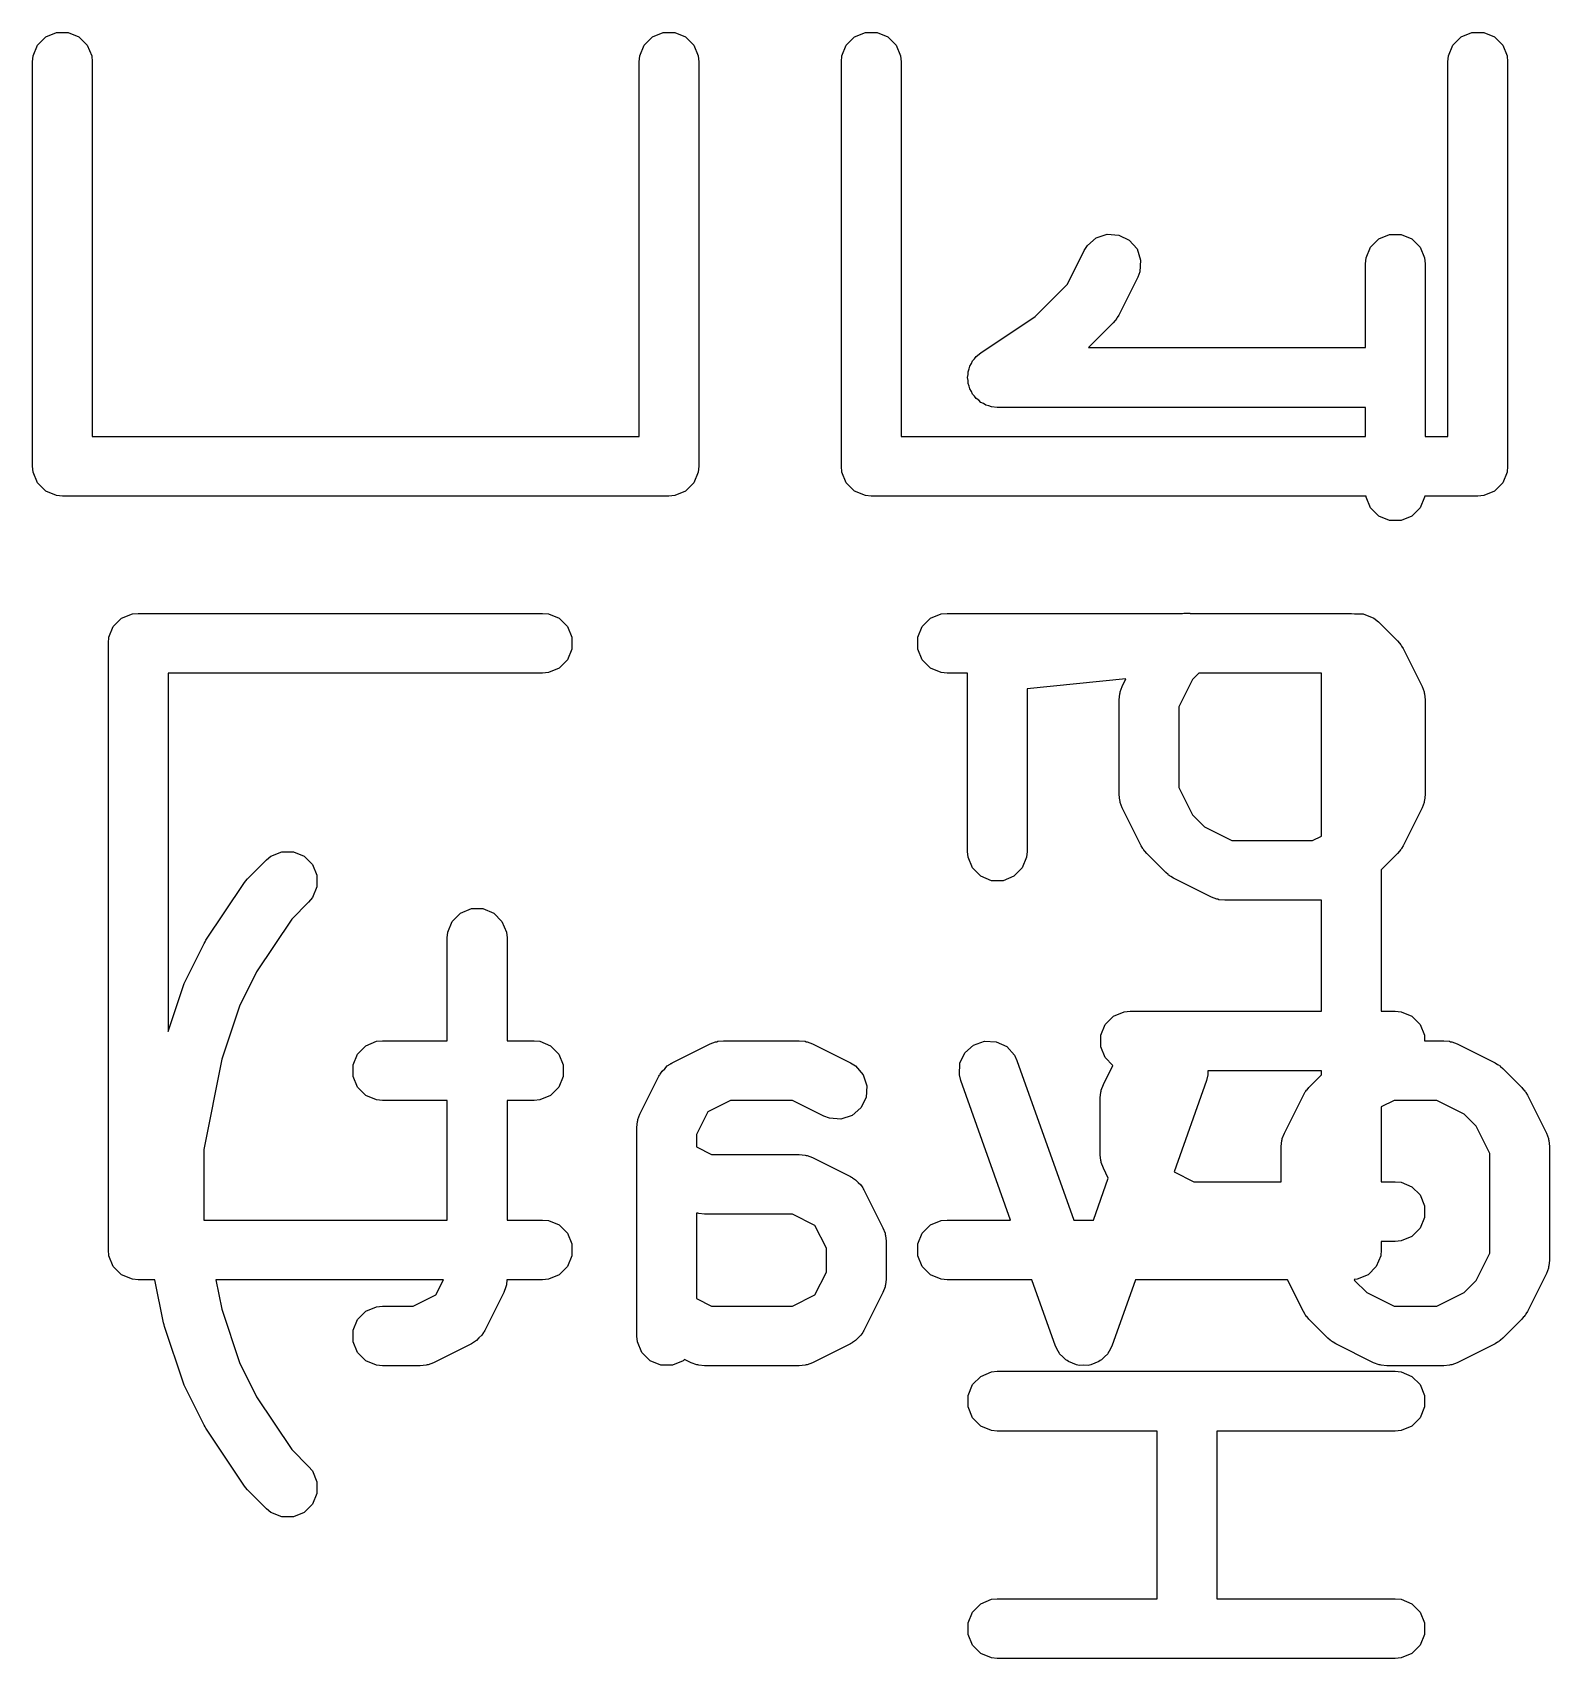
# Model space of a CAD drawing. Extents: x -2.1 to 1.75, y 0.25 to 2.72.
# Drawn here: x -1.423 to -1.2729, y 1.9471 to 2.1079 of the extents above; entities that cross this region are included whole.
import ezdxf

# ---------------------------------------------------------------- set-up
doc = ezdxf.new("R2010")
doc.units = 0
doc.header["$MEASUREMENT"] = 0
doc.layers.add('BLACK', color=7, linetype='CONTINUOUS')

msp = doc.modelspace()

# ---------------------------------------------------------------- linework, layer by layer
at = {"layer": 'BLACK', "linetype": 'CONTINUOUS'}
for p, q in [((-1.4229, 2.10558), (-1.42246, 2.10664)), ((-1.42246, 2.10664), (-1.42164, 2.10746)), ((-1.42164, 2.10746), (-1.42058, 2.1079)), ((-1.42058, 2.1079), (-1.41942, 2.1079)), ((-1.41942, 2.1079), (-1.41836, 2.10746)), ((-1.41836, 2.10746), (-1.41754, 2.10664)), ((-1.41754, 2.10664), (-1.4171, 2.10558)), ((-1.3629, 2.10558), (-1.36246, 2.10664)), ((-1.36246, 2.10664), (-1.36164, 2.10746)), ((-1.36164, 2.10746), (-1.36058, 2.1079)), ((-1.36058, 2.1079), (-1.35942, 2.1079)), ((-1.35942, 2.1079), (-1.35836, 2.10746)), ((-1.35836, 2.10746), (-1.35754, 2.10664)), ((-1.35754, 2.10664), (-1.3571, 2.10558)), ((-1.3429, 2.10558), (-1.34246, 2.10664)), ((-1.34246, 2.10664), (-1.34164, 2.10746)), ((-1.34164, 2.10746), (-1.34058, 2.1079)), ((-1.34058, 2.1079), (-1.33942, 2.1079)), ((-1.33942, 2.1079), (-1.33836, 2.10746)), ((-1.33836, 2.10746), (-1.33754, 2.10664)), ((-1.33754, 2.10664), (-1.3371, 2.10558)), ((-1.2829, 2.10558), (-1.28246, 2.10664)), ((-1.28246, 2.10664), (-1.28164, 2.10746)), ((-1.28164, 2.10746), (-1.28058, 2.1079)), ((-1.28058, 2.1079), (-1.27942, 2.1079)), ((-1.27942, 2.1079), (-1.27836, 2.10746)), ((-1.27836, 2.10746), (-1.27754, 2.10664)), ((-1.27754, 2.10664), (-1.2771, 2.10558)), ((-1.42295, 2.105), (-1.4229, 2.10558)), ((-1.42295, 2.065), (-1.42295, 2.105)), ((-1.4171, 2.10558), (-1.41705, 2.105)), ((-1.41705, 2.105), (-1.41705, 2.06795)), ((-1.36295, 2.105), (-1.3629, 2.10558)), ((-1.36295, 2.06795), (-1.36295, 2.105)), ((-1.3571, 2.10558), (-1.35705, 2.105)), ((-1.35705, 2.105), (-1.35705, 2.065)), ((-1.34295, 2.105), (-1.3429, 2.10558)), ((-1.34295, 2.065), (-1.34295, 2.105)), ((-1.3371, 2.10558), (-1.33705, 2.105)), ((-1.33705, 2.105), (-1.33705, 2.06795)), ((-1.28295, 2.105), (-1.2829, 2.10558)), ((-1.28295, 2.06795), (-1.28295, 2.105)), ((-1.2771, 2.10558), (-1.27705, 2.105)), ((-1.27705, 2.105), (-1.27705, 2.065)), ((-1.31861, 2.08683), (-1.31774, 2.08759)), ((-1.31774, 2.08759), (-1.31665, 2.08795)), ((-1.31665, 2.08795), (-1.3155, 2.08787)), ((-1.3155, 2.08787), (-1.31447, 2.08736)), ((-1.31447, 2.08736), (-1.31371, 2.08649)), ((-1.29061, 2.08666), (-1.2898, 2.08748)), ((-1.2898, 2.08748), (-1.28873, 2.08792)), ((-1.28873, 2.08792), (-1.28758, 2.08792)), ((-1.28758, 2.08792), (-1.28652, 2.08748)), ((-1.28652, 2.08748), (-1.2857, 2.08666)), ((-1.32058, 2.08302), (-1.31892, 2.08634)), ((-1.31892, 2.08634), (-1.31861, 2.08683)), ((-1.31371, 2.08649), (-1.31335, 2.08539)), ((-1.29105, 2.0856), (-1.29061, 2.08666)), ((-1.2857, 2.08666), (-1.28526, 2.0856)), ((-1.31343, 2.08424), (-1.31364, 2.0837)), ((-1.31335, 2.08539), (-1.31343, 2.08424)), ((-1.29111, 2.08502), (-1.29105, 2.0856)), ((-1.29111, 2.07673), (-1.29111, 2.08502)), ((-1.28526, 2.0856), (-1.2852, 2.08502)), ((-1.2852, 2.08502), (-1.2852, 2.06795)), ((-1.32378, 2.07982), (-1.32058, 2.08302)), ((-1.31364, 2.0837), (-1.31551, 2.07995)), ((-1.32916, 2.07623), (-1.32378, 2.07982)), ((-1.31588, 2.07941), (-1.31607, 2.07919)), ((-1.31582, 2.07946), (-1.31588, 2.07941)), ((-1.31576, 2.07955), (-1.31582, 2.07946)), ((-1.3157, 2.07963), (-1.31576, 2.07955)), ((-1.31567, 2.07971), (-1.3157, 2.07963)), ((-1.31551, 2.07995), (-1.31567, 2.07971)), ((-1.31607, 2.07919), (-1.31852, 2.07673)), ((-1.32961, 2.07586), (-1.32917, 2.07623)), ((-1.32917, 2.07623), (-1.32917, 2.07623)), ((-1.32917, 2.07623), (-1.32917, 2.07623)), ((-1.32917, 2.07623), (-1.32916, 2.07623)), ((-1.31852, 2.07673), (-1.29111, 2.07673)), ((-1.33042, 2.07435), (-1.33031, 2.07462)), ((-1.33031, 2.07462), (-1.33025, 2.07491)), ((-1.33025, 2.07491), (-1.33009, 2.07515)), ((-1.33009, 2.07515), (-1.32998, 2.07542)), ((-1.32998, 2.07542), (-1.32978, 2.07562)), ((-1.32978, 2.07562), (-1.32961, 2.07586)), ((-1.33048, 2.07378), (-1.33042, 2.07406)), ((-1.33042, 2.07349), (-1.33048, 2.07378)), ((-1.33042, 2.07406), (-1.33042, 2.07435)), ((-1.33042, 2.0732), (-1.33042, 2.07349)), ((-1.33031, 2.07293), (-1.33042, 2.0732)), ((-1.33026, 2.07265), (-1.33031, 2.07293)), ((-1.33009, 2.0724), (-1.33026, 2.07265)), ((-1.32998, 2.07213), (-1.33009, 2.0724)), ((-1.32978, 2.07193), (-1.32998, 2.07213)), ((-1.32962, 2.07169), (-1.32978, 2.07193)), ((-1.32937, 2.07153), (-1.32962, 2.07169)), ((-1.32917, 2.07132), (-1.32937, 2.07153)), ((-1.3289, 2.07121), (-1.32917, 2.07132)), ((-1.32866, 2.07105), (-1.3289, 2.07121)), ((-1.32837, 2.07099), (-1.32866, 2.07105)), ((-1.3281, 2.07088), (-1.32837, 2.07099)), ((-1.32753, 2.07082), (-1.3281, 2.07088)), ((-1.29111, 2.07082), (-1.32753, 2.07082)), ((-1.32753, 2.07082), (-1.32753, 2.07082)), ((-1.32753, 2.07082), (-1.32753, 2.07082)), ((-1.32753, 2.07082), (-1.32753, 2.07082)), ((-1.29111, 2.06795), (-1.29111, 2.07082)), ((-1.41705, 2.06795), (-1.36295, 2.06795)), ((-1.33705, 2.06795), (-1.29111, 2.06795)), ((-1.2852, 2.06795), (-1.28295, 2.06795)), ((-1.4229, 2.06442), (-1.42295, 2.065)), ((-1.35705, 2.065), (-1.3571, 2.06442)), ((-1.3429, 2.06442), (-1.34295, 2.065)), ((-1.27705, 2.065), (-1.2771, 2.06442)), ((-1.42246, 2.06336), (-1.4229, 2.06442)), ((-1.42164, 2.06254), (-1.42246, 2.06336)), ((-1.35754, 2.06336), (-1.35836, 2.06254)), ((-1.3571, 2.06442), (-1.35754, 2.06336)), ((-1.34246, 2.06336), (-1.3429, 2.06442)), ((-1.34164, 2.06254), (-1.34246, 2.06336)), ((-1.27754, 2.06336), (-1.27836, 2.06254)), ((-1.2771, 2.06442), (-1.27754, 2.06336)), ((-1.42058, 2.0621), (-1.42164, 2.06254)), ((-1.42, 2.06205), (-1.42058, 2.0621)), ((-1.36, 2.06205), (-1.42, 2.06205)), ((-1.35942, 2.0621), (-1.36, 2.06205)), ((-1.35836, 2.06254), (-1.35942, 2.0621)), ((-1.34058, 2.0621), (-1.34164, 2.06254)), ((-1.34, 2.06205), (-1.34058, 2.0621)), ((-1.29106, 2.06205), (-1.34, 2.06205)), ((-1.29105, 2.06195), (-1.29106, 2.06205)), ((-1.29061, 2.06089), (-1.29105, 2.06195)), ((-1.28526, 2.06195), (-1.2857, 2.06089)), ((-1.28525, 2.06205), (-1.28526, 2.06195)), ((-1.28, 2.06205), (-1.28525, 2.06205)), ((-1.27942, 2.0621), (-1.28, 2.06205)), ((-1.27836, 2.06254), (-1.27942, 2.0621)), ((-1.2898, 2.06007), (-1.29061, 2.06089)), ((-1.28873, 2.05963), (-1.2898, 2.06007)), ((-1.28652, 2.06007), (-1.28758, 2.05963)), ((-1.2857, 2.06089), (-1.28652, 2.06007)), ((-1.28758, 2.05963), (-1.28873, 2.05963)), ((-1.41414, 2.04996), (-1.41308, 2.0504)), ((-1.41308, 2.0504), (-1.4125, 2.05045)), ((-1.4125, 2.05045), (-1.3725, 2.05045)), ((-1.3725, 2.05045), (-1.37192, 2.0504)), ((-1.37192, 2.0504), (-1.37086, 2.04996)), ((-1.33414, 2.04996), (-1.33308, 2.0504)), ((-1.33308, 2.0504), (-1.3325, 2.05045)), ((-1.3325, 2.05045), (-1.30921, 2.05045)), ((-1.30921, 2.05045), (-1.30907, 2.05047)), ((-1.30907, 2.05047), (-1.30849, 2.05047)), ((-1.30849, 2.05047), (-1.30845, 2.05045)), ((-1.30845, 2.05045), (-1.2925, 2.05045)), ((-1.2925, 2.05045), (-1.29221, 2.05042)), ((-1.29221, 2.05042), (-1.29133, 2.05042)), ((-1.29133, 2.05042), (-1.29027, 2.04998)), ((-1.4154, 2.04808), (-1.41496, 2.04914)), ((-1.41496, 2.04914), (-1.41414, 2.04996)), ((-1.37086, 2.04996), (-1.37004, 2.04914)), ((-1.37004, 2.04914), (-1.3696, 2.04808)), ((-1.3354, 2.04808), (-1.33496, 2.04914)), ((-1.33496, 2.04914), (-1.33414, 2.04996)), ((-1.29027, 2.04998), (-1.28982, 2.04962)), ((-1.28982, 2.04962), (-1.28794, 2.04774)), ((-1.41545, 2.0475), (-1.4154, 2.04808)), ((-1.41545, 1.9875), (-1.41545, 2.0475)), ((-1.3696, 2.04808), (-1.3696, 2.04692)), ((-1.3354, 2.04692), (-1.3354, 2.04808)), ((-1.28794, 2.04774), (-1.28776, 2.04751)), ((-1.28776, 2.04751), (-1.2877, 2.04746)), ((-1.2877, 2.04746), (-1.28764, 2.04737)), ((-1.28764, 2.04737), (-1.28758, 2.04729)), ((-1.28758, 2.04729), (-1.28755, 2.04722)), ((-1.28755, 2.04722), (-1.28739, 2.04697)), ((-1.37004, 2.04586), (-1.37086, 2.04504)), ((-1.3696, 2.04692), (-1.37004, 2.04586)), ((-1.33496, 2.04586), (-1.3354, 2.04692)), ((-1.33414, 2.04504), (-1.33496, 2.04586)), ((-1.28739, 2.04697), (-1.28552, 2.04322)), ((-1.3725, 2.04455), (-1.40955, 2.04455)), ((-1.40955, 2.04455), (-1.40955, 2.0091)), ((-1.37192, 2.0446), (-1.3725, 2.04455)), ((-1.37086, 2.04504), (-1.37192, 2.0446)), ((-1.33308, 2.0446), (-1.33414, 2.04504)), ((-1.3325, 2.04455), (-1.33308, 2.0446)), ((-1.33048, 2.04455), (-1.3325, 2.04455)), ((-1.33048, 2.02691), (-1.33048, 2.04455)), ((-1.3148, 2.04396), (-1.32457, 2.04298)), ((-1.31517, 2.04322), (-1.3148, 2.04396)), ((-1.30823, 2.0439), (-1.30958, 2.04121)), ((-1.30758, 2.04455), (-1.30823, 2.0439)), ((-1.29545, 2.04455), (-1.30758, 2.04455)), ((-1.29545, 2.02843), (-1.29545, 2.04455)), ((-1.32457, 2.04298), (-1.32457, 2.02691)), ((-1.31548, 2.0419), (-1.31542, 2.04248)), ((-1.31542, 2.04248), (-1.31538, 2.04258)), ((-1.31538, 2.04268), (-1.31517, 2.04322)), ((-1.31538, 2.04258), (-1.31538, 2.04268)), ((-1.28552, 2.04322), (-1.28531, 2.04268)), ((-1.28531, 2.04268), (-1.2853, 2.04258)), ((-1.2853, 2.04258), (-1.28526, 2.04248)), ((-1.28526, 2.04248), (-1.2852, 2.0419)), ((-1.31548, 2.03253), (-1.31548, 2.0419)), ((-1.30958, 2.04121), (-1.30958, 2.03323)), ((-1.2852, 2.0419), (-1.2852, 2.03253)), ((-1.30958, 2.03323), (-1.30823, 2.03053)), ((-1.31542, 2.03195), (-1.31548, 2.03253)), ((-1.31538, 2.03186), (-1.31542, 2.03195)), ((-1.31538, 2.03175), (-1.31538, 2.03186)), ((-1.31517, 2.03121), (-1.31538, 2.03175)), ((-1.31329, 2.02746), (-1.31517, 2.03121)), ((-1.28552, 2.03121), (-1.28739, 2.02746)), ((-1.28531, 2.03175), (-1.28552, 2.03121)), ((-1.2853, 2.03186), (-1.28531, 2.03175)), ((-1.28526, 2.03195), (-1.2853, 2.03186)), ((-1.2852, 2.03253), (-1.28526, 2.03195)), ((-1.30823, 2.03053), (-1.30703, 2.02933)), ((-1.30703, 2.02933), (-1.30433, 2.02798)), ((-1.30433, 2.02798), (-1.29635, 2.02798)), ((-1.29635, 2.02798), (-1.29545, 2.02843)), ((-1.39981, 2.02607), (-1.39937, 2.02643)), ((-1.39937, 2.02643), (-1.3983, 2.02687)), ((-1.3983, 2.02687), (-1.39715, 2.02687)), ((-1.39715, 2.02687), (-1.39608, 2.02643)), ((-1.39608, 2.02643), (-1.39527, 2.02562)), ((-1.33042, 2.02633), (-1.33048, 2.02691)), ((-1.32998, 2.02527), (-1.33042, 2.02633)), ((-1.32463, 2.02633), (-1.32507, 2.02527)), ((-1.32457, 2.02691), (-1.32463, 2.02633)), ((-1.31314, 2.02721), (-1.31329, 2.02746)), ((-1.31311, 2.02714), (-1.31314, 2.02721)), ((-1.31304, 2.02706), (-1.31311, 2.02714)), ((-1.31299, 2.02697), (-1.31304, 2.02706)), ((-1.31293, 2.02692), (-1.31299, 2.02697)), ((-1.31274, 2.02669), (-1.31293, 2.02692)), ((-1.31087, 2.02482), (-1.31274, 2.02669)), ((-1.28794, 2.02669), (-1.28955, 2.02509)), ((-1.28776, 2.02692), (-1.28794, 2.02669)), ((-1.2877, 2.02697), (-1.28776, 2.02692)), ((-1.28764, 2.02706), (-1.2877, 2.02697)), ((-1.28758, 2.02714), (-1.28764, 2.02706)), ((-1.28755, 2.02721), (-1.28758, 2.02714)), ((-1.28739, 2.02746), (-1.28755, 2.02721)), ((-1.40169, 2.02419), (-1.39981, 2.02607)), ((-1.39527, 2.02562), (-1.39483, 2.02455)), ((-1.32917, 2.02445), (-1.32998, 2.02527)), ((-1.32507, 2.02527), (-1.32589, 2.02445)), ((-1.31064, 2.02463), (-1.31087, 2.02482)), ((-1.31059, 2.02457), (-1.31064, 2.02463)), ((-1.28955, 2.02509), (-1.28955, 2.01111)), ((-1.40581, 2.01812), (-1.40206, 2.02374)), ((-1.40206, 2.02374), (-1.40206, 2.02374)), ((-1.40206, 2.02374), (-1.40205, 2.02374)), ((-1.40205, 2.02374), (-1.40188, 2.02396)), ((-1.40188, 2.02396), (-1.40169, 2.02419)), ((-1.40169, 2.02419), (-1.40169, 2.02419)), ((-1.40169, 2.02419), (-1.40169, 2.02419)), ((-1.39483, 2.0234), (-1.39527, 2.02234)), ((-1.39483, 2.02455), (-1.39483, 2.0234)), ((-1.3281, 2.02401), (-1.32917, 2.02445)), ((-1.32695, 2.02401), (-1.3281, 2.02401)), ((-1.32589, 2.02445), (-1.32695, 2.02401)), ((-1.3105, 2.02452), (-1.31059, 2.02457)), ((-1.31042, 2.02445), (-1.3105, 2.02452)), ((-1.31035, 2.02442), (-1.31042, 2.02445)), ((-1.3101, 2.02426), (-1.31035, 2.02442)), ((-1.30635, 2.02239), (-1.3101, 2.02426)), ((-1.39564, 2.02189), (-1.39731, 2.02022)), ((-1.39527, 2.02234), (-1.39564, 2.02189)), ((-1.30581, 2.02218), (-1.30635, 2.02239)), ((-1.3057, 2.02218), (-1.30581, 2.02218)), ((-1.30561, 2.02213), (-1.3057, 2.02218)), ((-1.30503, 2.02208), (-1.30561, 2.02213)), ((-1.29566, 2.02208), (-1.30503, 2.02208)), ((-1.29545, 2.0221), (-1.29566, 2.02208)), ((-1.29545, 2.01111), (-1.29545, 2.0221)), ((-1.39731, 2.02022), (-1.40079, 2.01499)), ((-1.38187, 2.01893), (-1.38143, 2.01999)), ((-1.38143, 2.01999), (-1.38062, 2.02081)), ((-1.38062, 2.02081), (-1.37955, 2.02125)), ((-1.37955, 2.02125), (-1.3784, 2.02125)), ((-1.3784, 2.02125), (-1.37734, 2.02081)), ((-1.37734, 2.02081), (-1.37652, 2.01999)), ((-1.37652, 2.01999), (-1.37608, 2.01893)), ((-1.38193, 2.01835), (-1.38187, 2.01893)), ((-1.38193, 2.00818), (-1.38193, 2.01835)), ((-1.37608, 2.01893), (-1.37602, 2.01835)), ((-1.37602, 2.01835), (-1.37602, 2.00818)), ((-1.40787, 2.01405), (-1.40599, 2.0178)), ((-1.40599, 2.0178), (-1.40589, 2.01795)), ((-1.40589, 2.01795), (-1.40581, 2.01812)), ((-1.40079, 2.01499), (-1.40249, 2.0116)), ((-1.40955, 2.0091), (-1.40803, 2.01366)), ((-1.40803, 2.01366), (-1.40794, 2.01385)), ((-1.40794, 2.01385), (-1.40787, 2.01405)), ((-1.40249, 2.0116), (-1.40424, 2.00635)), ((-1.31686, 2.0098), (-1.31604, 2.01061)), ((-1.31604, 2.01061), (-1.31498, 2.01105)), ((-1.31498, 2.01105), (-1.3144, 2.01111)), ((-1.3144, 2.01111), (-1.29545, 2.01111)), ((-1.28955, 2.01111), (-1.28816, 2.01111)), ((-1.28816, 2.01111), (-1.28758, 2.01105)), ((-1.28758, 2.01105), (-1.28652, 2.01061)), ((-1.28652, 2.01061), (-1.2857, 2.0098)), ((-1.3173, 2.00873), (-1.31686, 2.0098)), ((-1.3173, 2.00758), (-1.3173, 2.00873)), ((-1.2857, 2.0098), (-1.28526, 2.00873)), ((-1.28526, 2.00873), (-1.28526, 2.00818)), ((-1.39081, 2.00687), (-1.38999, 2.00769)), ((-1.38999, 2.00769), (-1.38893, 2.00813)), ((-1.38893, 2.00813), (-1.38835, 2.00818)), ((-1.38835, 2.00818), (-1.38193, 2.00818)), ((-1.37602, 2.00818), (-1.37335, 2.00818)), ((-1.37335, 2.00818), (-1.37278, 2.00813)), ((-1.37278, 2.00813), (-1.37171, 2.00769)), ((-1.37171, 2.00769), (-1.3709, 2.00687)), ((-1.35968, 2.006), (-1.35593, 2.00787)), ((-1.35593, 2.00787), (-1.35539, 2.00808)), ((-1.35539, 2.00808), (-1.35528, 2.00809)), ((-1.35528, 2.00809), (-1.35518, 2.00813)), ((-1.35518, 2.00813), (-1.35461, 2.00818)), ((-1.35461, 2.00818), (-1.34711, 2.00818)), ((-1.34711, 2.00818), (-1.34653, 2.00813)), ((-1.34653, 2.00813), (-1.34643, 2.00809)), ((-1.34643, 2.00809), (-1.34633, 2.00808)), ((-1.34633, 2.00808), (-1.34579, 2.00787)), ((-1.34579, 2.00787), (-1.34204, 2.006)), ((-1.33122, 2.00595), (-1.33073, 2.00699)), ((-1.33073, 2.00699), (-1.32988, 2.00776)), ((-1.32988, 2.00776), (-1.32879, 2.00815)), ((-1.32879, 2.00815), (-1.32764, 2.00809)), ((-1.32764, 2.00809), (-1.3266, 2.0076)), ((-1.3266, 2.0076), (-1.32583, 2.00675)), ((-1.31686, 2.00652), (-1.3173, 2.00758)), ((-1.28526, 2.00818), (-1.28336, 2.00818)), ((-1.28336, 2.00818), (-1.28279, 2.00813)), ((-1.28279, 2.00813), (-1.28269, 2.00809)), ((-1.28269, 2.00809), (-1.28258, 2.00808)), ((-1.28258, 2.00808), (-1.28204, 2.00787)), ((-1.28204, 2.00787), (-1.27829, 2.006)), ((-1.40424, 2.00635), (-1.40602, 1.99744)), ((-1.39125, 2.00581), (-1.39081, 2.00687)), ((-1.39125, 2.00465), (-1.39125, 2.00581)), ((-1.3709, 2.00687), (-1.37046, 2.00581)), ((-1.37046, 2.00581), (-1.37046, 2.00465)), ((-1.36069, 2.00517), (-1.36041, 2.00541)), ((-1.36041, 2.00541), (-1.36017, 2.00569)), ((-1.36017, 2.00569), (-1.35987, 2.00587)), ((-1.35987, 2.00587), (-1.35982, 2.00592)), ((-1.35982, 2.00592), (-1.35977, 2.00594)), ((-1.35977, 2.00594), (-1.35968, 2.006)), ((-1.34204, 2.006), (-1.34155, 2.00569)), ((-1.34155, 2.00569), (-1.34079, 2.00482)), ((-1.33128, 2.0048), (-1.33122, 2.00595)), ((-1.32583, 2.00675), (-1.32558, 2.00622)), ((-1.32558, 2.00622), (-1.31995, 1.99045)), ((-1.31704, 2.00385), (-1.31609, 2.00575)), ((-1.31609, 2.00575), (-1.31686, 2.00652)), ((-1.27829, 2.006), (-1.27805, 2.00584)), ((-1.27805, 2.00584), (-1.27797, 2.00581)), ((-1.27797, 2.00581), (-1.27789, 2.00574)), ((-1.27789, 2.00574), (-1.2778, 2.00569)), ((-1.2778, 2.00569), (-1.27775, 2.00563)), ((-1.27775, 2.00563), (-1.27753, 2.00544)), ((-1.27753, 2.00544), (-1.27565, 2.00357)), ((-1.39081, 2.00359), (-1.39125, 2.00465)), ((-1.37046, 2.00465), (-1.3709, 2.00359)), ((-1.36287, 2.00093), (-1.361, 2.00468)), ((-1.361, 2.00468), (-1.36094, 2.00477)), ((-1.36094, 2.00477), (-1.36092, 2.00482)), ((-1.36092, 2.00482), (-1.36087, 2.00487)), ((-1.36087, 2.00487), (-1.36069, 2.00517)), ((-1.34079, 2.00482), (-1.34043, 2.00372)), ((-1.34043, 2.00372), (-1.34051, 2.00258)), ((-1.33114, 2.00424), (-1.33128, 2.0048)), ((-1.32622, 1.99045), (-1.33114, 2.00424)), ((-1.31725, 2.00331), (-1.31704, 2.00385)), ((-1.30683, 2.00424), (-1.31005, 1.99522)), ((-1.30669, 2.0048), (-1.30683, 2.00424)), ((-1.30671, 2.00521), (-1.30669, 2.0048)), ((-1.29545, 2.00521), (-1.30671, 2.00521)), ((-1.2967, 2.00357), (-1.29545, 2.00482)), ((-1.29545, 2.00482), (-1.29545, 2.00521)), ((-1.38999, 2.00278), (-1.39081, 2.00359)), ((-1.38893, 2.00233), (-1.38999, 2.00278)), ((-1.38835, 2.00228), (-1.38893, 2.00233)), ((-1.38193, 2.00228), (-1.38835, 2.00228)), ((-1.38193, 1.99045), (-1.38193, 2.00228)), ((-1.37335, 2.00228), (-1.37602, 2.00228)), ((-1.37602, 2.00228), (-1.37602, 1.99045)), ((-1.37278, 2.00233), (-1.37335, 2.00228)), ((-1.37171, 2.00278), (-1.37278, 2.00233)), ((-1.3709, 2.00359), (-1.37171, 2.00278)), ((-1.35391, 2.00228), (-1.35615, 2.00115)), ((-1.3478, 2.00228), (-1.35391, 2.00228)), ((-1.34468, 2.00071), (-1.3478, 2.00228)), ((-1.34051, 2.00258), (-1.34102, 2.00155)), ((-1.31736, 2.00253), (-1.3173, 2.00311)), ((-1.31736, 1.99691), (-1.31736, 2.00253)), ((-1.3173, 2.00311), (-1.31726, 2.00321)), ((-1.31726, 2.00321), (-1.31725, 2.00331)), ((-1.29913, 1.99905), (-1.29725, 2.0028)), ((-1.29725, 2.0028), (-1.2971, 2.00305)), ((-1.2971, 2.00305), (-1.29707, 2.00312)), ((-1.29707, 2.00312), (-1.297, 2.0032)), ((-1.297, 2.0032), (-1.29695, 2.00329)), ((-1.29695, 2.00329), (-1.29689, 2.00334)), ((-1.29689, 2.00334), (-1.2967, 2.00357)), ((-1.28829, 2.00228), (-1.28955, 2.00165)), ((-1.28406, 2.00228), (-1.28829, 2.00228)), ((-1.28136, 2.00093), (-1.28406, 2.00228)), ((-1.27565, 2.00357), (-1.27547, 2.00334)), ((-1.27547, 2.00334), (-1.27541, 2.00329)), ((-1.27541, 2.00329), (-1.27535, 2.0032)), ((-1.27535, 2.0032), (-1.27528, 2.00312)), ((-1.27528, 2.00312), (-1.27526, 2.00305)), ((-1.27526, 2.00305), (-1.2751, 2.0028)), ((-1.2751, 2.0028), (-1.27322, 1.99905)), ((-1.36308, 2.00039), (-1.36287, 2.00093)), ((-1.35615, 2.00115), (-1.35728, 1.99891)), ((-1.34414, 2.00051), (-1.34468, 2.00071)), ((-1.34299, 2.00043), (-1.34414, 2.00051)), ((-1.34189, 2.00079), (-1.34299, 2.00043)), ((-1.34102, 2.00155), (-1.34189, 2.00079)), ((-1.28955, 2.00165), (-1.28955, 1.99424)), ((-1.28017, 1.99973), (-1.28136, 2.00093)), ((-1.36318, 1.99961), (-1.36313, 2.00018)), ((-1.36318, 1.97898), (-1.36318, 1.99961)), ((-1.36313, 2.00018), (-1.36309, 2.00028)), ((-1.36309, 2.00028), (-1.36308, 2.00039)), ((-1.35728, 1.99891), (-1.35728, 1.99768)), ((-1.29934, 1.99851), (-1.29913, 1.99905)), ((-1.27882, 1.99703), (-1.28017, 1.99973)), ((-1.27322, 1.99905), (-1.27302, 1.99851)), ((-1.40602, 1.99744), (-1.40602, 1.99052)), ((-1.35728, 1.99768), (-1.35578, 1.99693)), ((-1.29944, 1.99773), (-1.29938, 1.99831)), ((-1.29944, 1.99424), (-1.29944, 1.99773)), ((-1.29938, 1.99831), (-1.29934, 1.99841)), ((-1.29934, 1.99841), (-1.29934, 1.99851)), ((-1.27302, 1.99851), (-1.27301, 1.99841)), ((-1.27301, 1.99841), (-1.27297, 1.99831)), ((-1.27297, 1.99831), (-1.27291, 1.99773)), ((-1.27291, 1.99773), (-1.27291, 1.98648)), ((-1.35578, 1.99693), (-1.34711, 1.99693)), ((-1.34711, 1.99693), (-1.34653, 1.99688)), ((-1.34653, 1.99688), (-1.34643, 1.99684)), ((-1.34643, 1.99684), (-1.34633, 1.99683)), ((-1.34633, 1.99683), (-1.34579, 1.99662)), ((-1.34579, 1.99662), (-1.34204, 1.99475)), ((-1.3173, 1.99633), (-1.31736, 1.99691)), ((-1.31726, 1.99624), (-1.3173, 1.99633)), ((-1.31725, 1.99613), (-1.31726, 1.99624)), ((-1.31704, 1.99559), (-1.31725, 1.99613)), ((-1.27882, 1.98718), (-1.27882, 1.99703)), ((-1.34204, 1.99475), (-1.34194, 1.99469)), ((-1.34194, 1.99469), (-1.34189, 1.99467)), ((-1.34189, 1.99467), (-1.34184, 1.99462)), ((-1.34184, 1.99462), (-1.34155, 1.99444)), ((-1.34155, 1.99444), (-1.3413, 1.99416)), ((-1.3413, 1.99416), (-1.34102, 1.99392)), ((-1.31802, 1.99045), (-1.31655, 1.99459)), ((-1.31655, 1.99459), (-1.31704, 1.99559)), ((-1.31005, 1.99522), (-1.30808, 1.99424)), ((-1.30808, 1.99424), (-1.29944, 1.99424)), ((-1.28955, 1.99424), (-1.28816, 1.99424)), ((-1.28816, 1.99424), (-1.28758, 1.99418)), ((-1.28758, 1.99418), (-1.28652, 1.99374)), ((-1.34102, 1.99392), (-1.34084, 1.99363)), ((-1.34084, 1.99363), (-1.34079, 1.99357)), ((-1.34079, 1.99357), (-1.34078, 1.99352)), ((-1.34078, 1.99352), (-1.34072, 1.99343)), ((-1.34072, 1.99343), (-1.33884, 1.98968)), ((-1.28652, 1.99374), (-1.2857, 1.99293)), ((-1.2857, 1.99293), (-1.28526, 1.99186)), ((-1.35726, 1.99113), (-1.35728, 1.99114)), ((-1.35728, 1.99114), (-1.35728, 1.98268)), ((-1.35715, 1.99113), (-1.35726, 1.99113)), ((-1.35706, 1.99109), (-1.35715, 1.99113)), ((-1.35648, 1.99103), (-1.35706, 1.99109)), ((-1.3478, 1.99103), (-1.35648, 1.99103)), ((-1.34556, 1.98991), (-1.3478, 1.99103)), ((-1.28526, 1.99186), (-1.28526, 1.99071)), ((-1.40602, 1.99052), (-1.40601, 1.99045)), ((-1.40601, 1.99045), (-1.38193, 1.99045)), ((-1.37602, 1.99045), (-1.3725, 1.99045)), ((-1.3725, 1.99045), (-1.37192, 1.9904)), ((-1.37192, 1.9904), (-1.37086, 1.98996)), ((-1.37086, 1.98996), (-1.37004, 1.98914)), ((-1.34443, 1.98766), (-1.34556, 1.98991)), ((-1.33884, 1.98968), (-1.33863, 1.98914)), ((-1.33496, 1.98914), (-1.33414, 1.98996)), ((-1.33414, 1.98996), (-1.33308, 1.9904)), ((-1.33308, 1.9904), (-1.3325, 1.99045)), ((-1.3325, 1.99045), (-1.32622, 1.99045)), ((-1.31995, 1.99045), (-1.31802, 1.99045)), ((-1.2857, 1.98964), (-1.28652, 1.98883)), ((-1.28526, 1.99071), (-1.2857, 1.98964)), ((-1.37004, 1.98914), (-1.3696, 1.98808)), ((-1.3696, 1.98808), (-1.3696, 1.98692)), ((-1.34443, 1.9853), (-1.34443, 1.98766)), ((-1.33863, 1.98914), (-1.33863, 1.98903)), ((-1.33863, 1.98903), (-1.33859, 1.98893)), ((-1.33859, 1.98893), (-1.33853, 1.98836)), ((-1.33853, 1.98836), (-1.33853, 1.98461)), ((-1.3354, 1.98808), (-1.33496, 1.98914)), ((-1.3354, 1.98692), (-1.3354, 1.98808)), ((-1.28816, 1.98833), (-1.28955, 1.98833)), ((-1.28955, 1.98833), (-1.28955, 1.9875)), ((-1.28758, 1.98839), (-1.28816, 1.98833)), ((-1.28652, 1.98883), (-1.28758, 1.98839)), ((-1.4154, 1.98692), (-1.41545, 1.9875)), ((-1.41496, 1.98586), (-1.4154, 1.98692)), ((-1.3696, 1.98692), (-1.37004, 1.98586)), ((-1.33496, 1.98586), (-1.3354, 1.98692)), ((-1.2896, 1.98692), (-1.29004, 1.98586)), ((-1.28955, 1.9875), (-1.2896, 1.98692)), ((-1.28017, 1.98448), (-1.27882, 1.98718)), ((-1.27291, 1.98648), (-1.27297, 1.98591)), ((-1.41414, 1.98504), (-1.41496, 1.98586)), ((-1.41308, 1.9846), (-1.41414, 1.98504)), ((-1.4125, 1.98455), (-1.41308, 1.9846)), ((-1.41085, 1.98455), (-1.4125, 1.98455)), ((-1.40999, 1.98028), (-1.41085, 1.98455)), ((-1.38231, 1.98455), (-1.40483, 1.98455)), ((-1.40483, 1.98455), (-1.40424, 1.98162)), ((-1.38305, 1.98306), (-1.38231, 1.98455)), ((-1.37603, 1.98455), (-1.37608, 1.98403)), ((-1.3725, 1.98455), (-1.37603, 1.98455)), ((-1.37192, 1.9846), (-1.3725, 1.98455)), ((-1.37086, 1.98504), (-1.37192, 1.9846)), ((-1.37004, 1.98586), (-1.37086, 1.98504)), ((-1.34556, 1.98306), (-1.34443, 1.9853)), ((-1.33853, 1.98461), (-1.33859, 1.98403)), ((-1.33414, 1.98504), (-1.33496, 1.98586)), ((-1.33308, 1.9846), (-1.33414, 1.98504)), ((-1.3325, 1.98455), (-1.33308, 1.9846)), ((-1.32411, 1.98455), (-1.3325, 1.98455)), ((-1.32177, 1.97799), (-1.32411, 1.98455)), ((-1.31386, 1.98455), (-1.3162, 1.97799)), ((-1.29882, 1.98455), (-1.31386, 1.98455)), ((-1.29725, 1.98141), (-1.29882, 1.98455)), ((-1.29192, 1.9846), (-1.29223, 1.98457)), ((-1.29223, 1.98457), (-1.29219, 1.98448)), ((-1.29219, 1.98448), (-1.29099, 1.98328)), ((-1.29086, 1.98504), (-1.29192, 1.9846)), ((-1.29004, 1.98586), (-1.29086, 1.98504)), ((-1.28136, 1.98328), (-1.28017, 1.98448)), ((-1.27322, 1.98516), (-1.2751, 1.98141)), ((-1.27302, 1.9857), (-1.27322, 1.98516)), ((-1.27301, 1.98581), (-1.27302, 1.9857)), ((-1.27297, 1.98591), (-1.27301, 1.98581)), ((-1.3853, 1.98194), (-1.38305, 1.98306)), ((-1.37634, 1.98329), (-1.37821, 1.97954)), ((-1.37613, 1.98383), (-1.37634, 1.98329)), ((-1.37612, 1.98393), (-1.37613, 1.98383)), ((-1.37608, 1.98403), (-1.37612, 1.98393)), ((-1.3478, 1.98194), (-1.34556, 1.98306)), ((-1.33884, 1.98329), (-1.34072, 1.97954)), ((-1.33863, 1.98383), (-1.33884, 1.98329)), ((-1.33859, 1.98403), (-1.33863, 1.98393)), ((-1.33863, 1.98393), (-1.33863, 1.98383)), ((-1.29099, 1.98328), (-1.28829, 1.98194)), ((-1.28406, 1.98194), (-1.28136, 1.98328)), ((-1.40424, 1.98162), (-1.40249, 1.97637)), ((-1.39081, 1.98062), (-1.38999, 1.98144)), ((-1.38999, 1.98144), (-1.38893, 1.98188)), ((-1.38893, 1.98188), (-1.38835, 1.98194)), ((-1.38835, 1.98194), (-1.3853, 1.98194)), ((-1.35728, 1.98268), (-1.35578, 1.98194)), ((-1.35578, 1.98194), (-1.3478, 1.98194)), ((-1.2971, 1.98116), (-1.29725, 1.98141)), ((-1.29707, 1.98109), (-1.2971, 1.98116)), ((-1.28829, 1.98194), (-1.28406, 1.98194)), ((-1.27526, 1.98116), (-1.27528, 1.98109)), ((-1.2751, 1.98141), (-1.27526, 1.98116)), ((-1.40994, 1.9801), (-1.40999, 1.98028)), ((-1.4099, 1.97992), (-1.40994, 1.9801)), ((-1.40803, 1.9743), (-1.4099, 1.97992)), ((-1.39125, 1.97956), (-1.39081, 1.98062)), ((-1.39125, 1.97841), (-1.39125, 1.97956)), ((-1.297, 1.98101), (-1.29707, 1.98109)), ((-1.29695, 1.98092), (-1.297, 1.98101)), ((-1.29689, 1.98087), (-1.29695, 1.98092)), ((-1.2967, 1.98065), (-1.29689, 1.98087)), ((-1.29483, 1.97877), (-1.2967, 1.98065)), ((-1.27565, 1.98065), (-1.27753, 1.97877)), ((-1.27547, 1.98087), (-1.27565, 1.98065)), ((-1.27541, 1.98092), (-1.27547, 1.98087)), ((-1.27535, 1.98101), (-1.27541, 1.98092)), ((-1.27528, 1.98109), (-1.27535, 1.98101)), ((-1.39081, 1.97734), (-1.39125, 1.97841)), ((-1.37953, 1.97822), (-1.38328, 1.97634)), ((-1.37944, 1.97828), (-1.37953, 1.97822)), ((-1.37939, 1.97829), (-1.37944, 1.97828)), ((-1.37933, 1.97834), (-1.37939, 1.97829)), ((-1.37904, 1.97853), (-1.37933, 1.97834)), ((-1.3788, 1.97881), (-1.37904, 1.97853)), ((-1.37852, 1.97905), (-1.3788, 1.97881)), ((-1.37834, 1.97934), (-1.37852, 1.97905)), ((-1.37829, 1.9794), (-1.37834, 1.97934)), ((-1.37827, 1.97944), (-1.37829, 1.9794)), ((-1.37821, 1.97954), (-1.37827, 1.97944)), ((-1.36313, 1.97841), (-1.36318, 1.97898)), ((-1.36268, 1.97734), (-1.36313, 1.97841)), ((-1.34204, 1.97822), (-1.34579, 1.97634)), ((-1.34194, 1.97828), (-1.34204, 1.97822)), ((-1.34189, 1.97829), (-1.34194, 1.97828)), ((-1.34184, 1.97834), (-1.34189, 1.97829)), ((-1.34155, 1.97853), (-1.34184, 1.97834)), ((-1.3413, 1.97881), (-1.34155, 1.97853)), ((-1.34102, 1.97905), (-1.3413, 1.97881)), ((-1.34084, 1.97934), (-1.34102, 1.97905)), ((-1.34079, 1.9794), (-1.34084, 1.97934)), ((-1.34078, 1.97944), (-1.34079, 1.9794)), ((-1.34072, 1.97954), (-1.34078, 1.97944)), ((-1.32152, 1.97747), (-1.32177, 1.97799)), ((-1.3162, 1.97799), (-1.31645, 1.97747)), ((-1.2946, 1.97858), (-1.29483, 1.97877)), ((-1.29455, 1.97853), (-1.2946, 1.97858)), ((-1.29446, 1.97847), (-1.29455, 1.97853)), ((-1.29438, 1.9784), (-1.29446, 1.97847)), ((-1.29431, 1.97837), (-1.29438, 1.9784)), ((-1.29406, 1.97822), (-1.29431, 1.97837)), ((-1.29031, 1.97634), (-1.29406, 1.97822)), ((-1.27829, 1.97822), (-1.28204, 1.97634)), ((-1.27805, 1.97837), (-1.27829, 1.97822)), ((-1.27797, 1.9784), (-1.27805, 1.97837)), ((-1.27789, 1.97847), (-1.27797, 1.9784)), ((-1.2778, 1.97853), (-1.27789, 1.97847)), ((-1.27775, 1.97858), (-1.2778, 1.97853)), ((-1.27753, 1.97877), (-1.27775, 1.97858)), ((-1.40249, 1.97637), (-1.40079, 1.97297)), ((-1.38999, 1.97653), (-1.39081, 1.97734)), ((-1.38893, 1.97609), (-1.38999, 1.97653)), ((-1.38328, 1.97634), (-1.38382, 1.97614)), ((-1.36187, 1.97653), (-1.36268, 1.97734)), ((-1.36081, 1.97609), (-1.36187, 1.97653)), ((-1.35859, 1.97653), (-1.35965, 1.97609)), ((-1.35845, 1.97667), (-1.35859, 1.97653)), ((-1.3578, 1.97634), (-1.35845, 1.97667)), ((-1.35726, 1.97614), (-1.3578, 1.97634)), ((-1.34579, 1.97634), (-1.34633, 1.97614)), ((-1.32142, 1.97736), (-1.32152, 1.97747)), ((-1.32136, 1.97722), (-1.32142, 1.97736)), ((-1.32104, 1.97693), (-1.32136, 1.97722)), ((-1.32075, 1.97661), (-1.32104, 1.97693)), ((-1.32061, 1.97655), (-1.32075, 1.97661)), ((-1.3205, 1.97645), (-1.32061, 1.97655)), ((-1.32009, 1.9763), (-1.3205, 1.97645)), ((-1.31747, 1.97645), (-1.31788, 1.9763)), ((-1.31736, 1.97655), (-1.31747, 1.97645)), ((-1.31722, 1.97661), (-1.31736, 1.97655)), ((-1.31693, 1.97693), (-1.31722, 1.97661)), ((-1.31661, 1.97722), (-1.31693, 1.97693)), ((-1.31655, 1.97736), (-1.31661, 1.97722)), ((-1.31645, 1.97747), (-1.31655, 1.97736)), ((-1.28977, 1.97614), (-1.29031, 1.97634)), ((-1.28204, 1.97634), (-1.28258, 1.97614)), ((-1.38835, 1.97603), (-1.38893, 1.97609)), ((-1.3846, 1.97603), (-1.38835, 1.97603)), ((-1.38403, 1.97609), (-1.3846, 1.97603)), ((-1.38393, 1.97613), (-1.38403, 1.97609)), ((-1.38382, 1.97614), (-1.38393, 1.97613)), ((-1.35965, 1.97609), (-1.36081, 1.97609)), ((-1.35715, 1.97613), (-1.35726, 1.97614)), ((-1.35706, 1.97609), (-1.35715, 1.97613)), ((-1.35648, 1.97603), (-1.35706, 1.97609)), ((-1.34711, 1.97603), (-1.35648, 1.97603)), ((-1.34653, 1.97609), (-1.34711, 1.97603)), ((-1.34643, 1.97613), (-1.34653, 1.97609)), ((-1.34633, 1.97614), (-1.34643, 1.97613)), ((-1.32998, 1.97418), (-1.32917, 1.97499)), ((-1.32917, 1.97499), (-1.3281, 1.97543)), ((-1.3281, 1.97543), (-1.32753, 1.97549)), ((-1.32753, 1.97549), (-1.28816, 1.97549)), ((-1.3197, 1.97612), (-1.32009, 1.9763)), ((-1.31956, 1.97611), (-1.3197, 1.97612)), ((-1.31942, 1.97606), (-1.31956, 1.97611)), ((-1.31898, 1.97608), (-1.31942, 1.97606)), ((-1.31855, 1.97606), (-1.31898, 1.97608)), ((-1.31841, 1.97611), (-1.31855, 1.97606)), ((-1.31827, 1.97612), (-1.31841, 1.97611)), ((-1.31788, 1.9763), (-1.31827, 1.97612)), ((-1.28966, 1.97613), (-1.28977, 1.97614)), ((-1.28956, 1.97609), (-1.28966, 1.97613)), ((-1.28899, 1.97603), (-1.28956, 1.97609)), ((-1.28336, 1.97603), (-1.28899, 1.97603)), ((-1.28816, 1.97549), (-1.28758, 1.97543)), ((-1.28758, 1.97543), (-1.28652, 1.97499)), ((-1.28652, 1.97499), (-1.2857, 1.97418)), ((-1.28279, 1.97609), (-1.28336, 1.97603)), ((-1.28269, 1.97613), (-1.28279, 1.97609)), ((-1.28258, 1.97614), (-1.28269, 1.97613)), ((-1.40794, 1.97411), (-1.40803, 1.9743)), ((-1.40787, 1.97391), (-1.40794, 1.97411)), ((-1.40599, 1.97016), (-1.40787, 1.97391)), ((-1.33042, 1.97311), (-1.32998, 1.97418)), ((-1.2857, 1.97418), (-1.28526, 1.97311)), ((-1.40079, 1.97297), (-1.39731, 1.96774)), ((-1.33042, 1.97196), (-1.33042, 1.97311)), ((-1.32998, 1.9709), (-1.33042, 1.97196)), ((-1.28526, 1.97196), (-1.2857, 1.9709)), ((-1.28526, 1.97311), (-1.28526, 1.97196)), ((-1.40589, 1.97001), (-1.40599, 1.97016)), ((-1.40581, 1.96985), (-1.40589, 1.97001)), ((-1.32917, 1.97008), (-1.32998, 1.9709)), ((-1.3281, 1.96964), (-1.32917, 1.97008)), ((-1.28652, 1.97008), (-1.28758, 1.96964)), ((-1.2857, 1.9709), (-1.28652, 1.97008)), ((-1.40206, 1.96422), (-1.40581, 1.96985)), ((-1.32753, 1.96958), (-1.3281, 1.96964)), ((-1.31173, 1.96958), (-1.32753, 1.96958)), ((-1.31173, 1.95299), (-1.31173, 1.96958)), ((-1.28816, 1.96958), (-1.30583, 1.96958)), ((-1.30583, 1.96958), (-1.30583, 1.95299)), ((-1.28758, 1.96964), (-1.28816, 1.96958)), ((-1.39731, 1.96774), (-1.39564, 1.96607)), ((-1.39564, 1.96607), (-1.39527, 1.96563)), ((-1.39527, 1.96563), (-1.39483, 1.96456)), ((-1.40205, 1.96422), (-1.40206, 1.96422)), ((-1.40206, 1.96422), (-1.40206, 1.96422)), ((-1.40188, 1.964), (-1.40205, 1.96422)), ((-1.40169, 1.96377), (-1.40188, 1.964)), ((-1.39981, 1.9619), (-1.40169, 1.96377)), ((-1.40169, 1.96377), (-1.40169, 1.96377)), ((-1.40169, 1.96377), (-1.40169, 1.96377)), ((-1.39483, 1.96456), (-1.39483, 1.96341)), ((-1.39937, 1.96153), (-1.39981, 1.9619)), ((-1.39527, 1.96234), (-1.39608, 1.96153)), ((-1.39483, 1.96341), (-1.39527, 1.96234)), ((-1.3983, 1.96109), (-1.39937, 1.96153)), ((-1.39715, 1.96109), (-1.3983, 1.96109)), ((-1.39608, 1.96153), (-1.39715, 1.96109)), ((-1.32998, 1.95168), (-1.32917, 1.9525)), ((-1.32917, 1.9525), (-1.3281, 1.95294)), ((-1.3281, 1.95294), (-1.32753, 1.95299)), ((-1.32753, 1.95299), (-1.31173, 1.95299)), ((-1.30583, 1.95299), (-1.28816, 1.95299)), ((-1.28816, 1.95299), (-1.28758, 1.95294)), ((-1.28758, 1.95294), (-1.28652, 1.9525)), ((-1.28652, 1.9525), (-1.2857, 1.95168)), ((-1.33042, 1.95062), (-1.32998, 1.95168)), ((-1.33042, 1.94946), (-1.33042, 1.95062)), ((-1.2857, 1.95168), (-1.28526, 1.95062)), ((-1.28526, 1.95062), (-1.28526, 1.94946)), ((-1.32998, 1.9484), (-1.33042, 1.94946)), ((-1.28526, 1.94946), (-1.2857, 1.9484)), ((-1.32917, 1.94759), (-1.32998, 1.9484)), ((-1.3281, 1.94714), (-1.32917, 1.94759)), ((-1.28652, 1.94759), (-1.28758, 1.94714)), ((-1.2857, 1.9484), (-1.28652, 1.94759)), ((-1.32753, 1.94709), (-1.3281, 1.94714)), ((-1.28816, 1.94709), (-1.32753, 1.94709)), ((-1.28758, 1.94714), (-1.28816, 1.94709))]:
    msp.add_line(p, q, dxfattribs=at)

doc.saveas('drawing.dxf')
